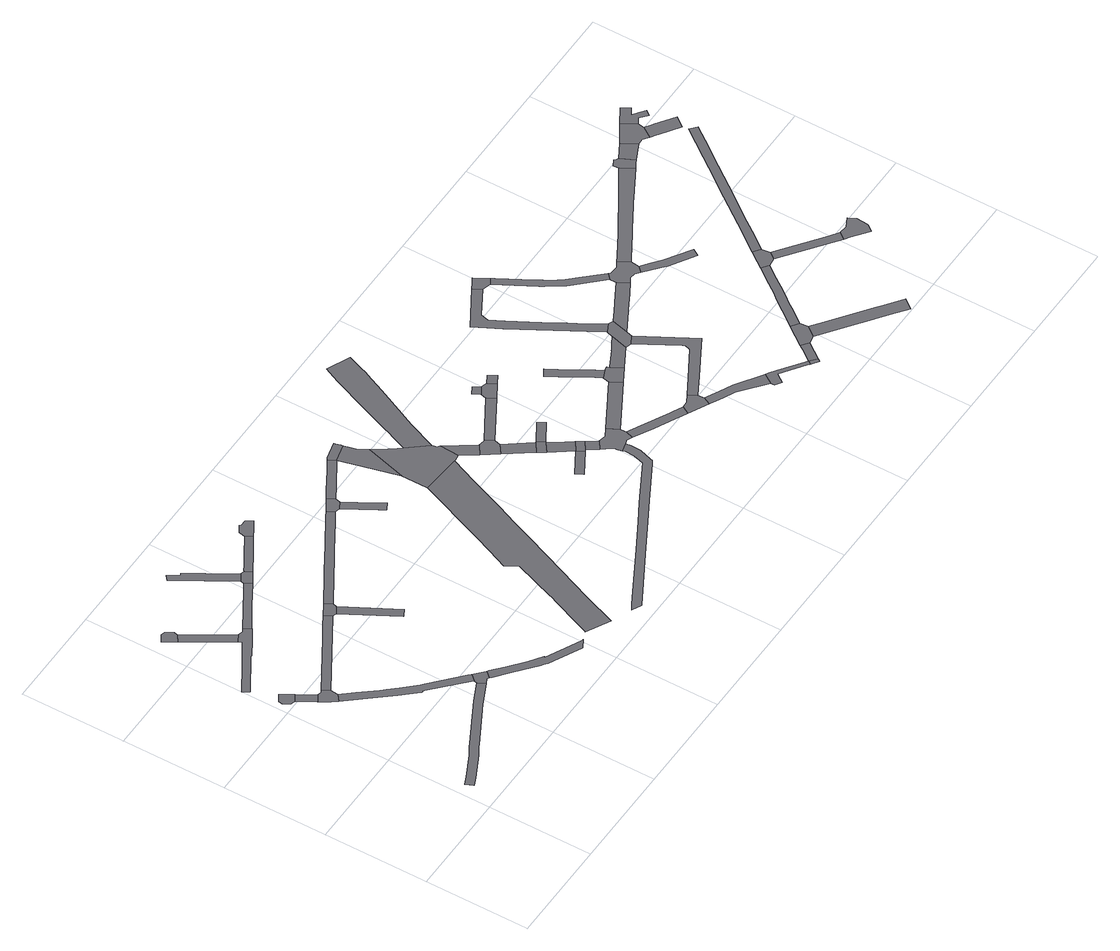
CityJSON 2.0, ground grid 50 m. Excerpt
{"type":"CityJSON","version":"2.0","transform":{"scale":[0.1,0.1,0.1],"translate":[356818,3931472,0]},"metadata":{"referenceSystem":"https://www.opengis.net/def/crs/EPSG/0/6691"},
"CityObjects":{
"road1":{"type":"Road","geometry":[{"type":"MultiSurface","lod":"1","boundaries":[[[0,1,2,3,4,5]]]}]},
"road2":{"type":"Road","attributes":{"RoadStructureAttribute.sectionType":"1"},"geometry":[{"type":"MultiSurface","lod":"1","boundaries":[[[6,7,8,9,10,11,12,13,14,15,16,17,18,19,20,21,22,23,24,25]]]}]},
"road3":{"type":"Road","attributes":{"RoadStructureAttribute.sectionType":"1"},"geometry":[{"type":"MultiSurface","lod":"1","boundaries":[[[26,27,4,3]]]}]},
"road4":{"type":"Road","geometry":[{"type":"MultiSurface","lod":"1","boundaries":[[[28,29,30,31,32,27,26,33,34,35,36]]]}]},
"road5":{"type":"Road","geometry":[{"type":"MultiSurface","lod":"1","boundaries":[[[37,38,39,40,41,42,43,44,45,46,47,48,49,50,51,52]]]}]},
"road6":{"type":"Road","attributes":{"RoadStructureAttribute.sectionType":"1"},"geometry":[{"type":"MultiSurface","lod":"1","boundaries":[[[53,54,55,56,57,58,59,60,28,36,61,62,63,64,65,66,67,68,69,70]]]}]},
"road7":{"type":"Road","geometry":[{"type":"MultiSurface","lod":"1","boundaries":[[[71,72,73,74,75,76,77,78]]]}]},
"road8":{"type":"Road","attributes":{"RoadStructureAttribute.sectionType":"1"},"geometry":[{"type":"MultiSurface","lod":"1","boundaries":[[[40,39,79,80,71,78]]]}]},
"road9":{"type":"Road","attributes":{"RoadStructureAttribute.sectionType":"1"},"geometry":[{"type":"MultiSurface","lod":"1","boundaries":[[[81,82,83,84,85,86,87,88,31,30,89,90,91]]]}]},
"road10":{"type":"Road","geometry":[{"type":"MultiSurface","lod":"1","boundaries":[[[24,92,93,94,53,70,25]]]}]},
"road11":{"type":"Road","attributes":{"RoadStructureAttribute.sectionType":"1"},"geometry":[{"type":"MultiSurface","lod":"1","boundaries":[[[95,96,97,98,99,100,101,102,103,37,52]]]}]},
"road12":{"type":"Road","attributes":{"RoadStructureAttribute.sectionType":"1"},"geometry":[{"type":"MultiSurface","lod":"1","boundaries":[[[104,105,106,107,108,109,110,94,93,111,112,113,114,115,116,117]]]}]},
"road13":{"type":"Road","geometry":[{"type":"MultiSurface","lod":"1","boundaries":[[[118,81,91,119,120,121]]]}]},
"road14":{"type":"Road","attributes":{"RoadStructureAttribute.sectionType":"1"},"geometry":[{"type":"MultiSurface","lod":"1","boundaries":[[[122,123,120,119]]]}]},
"road15":{"type":"Road","attributes":{"RoadStructureAttribute.sectionType":"1"},"geometry":[{"type":"MultiSurface","lod":"1","boundaries":[[[124,125,126,127,128,129,130,131]]]}]},
"road16":{"type":"Road","geometry":[{"type":"MultiSurface","lod":"1","boundaries":[[[132,133,134,131,130,99,98]]]}]},
"road17":{"type":"Road","attributes":{"RoadStructureAttribute.sectionType":"1"},"geometry":[{"type":"MultiSurface","lod":"1","boundaries":[[[133,135,136,137,138,139,140,141,142,143,144,145,146,134]]]}]},
"road18":{"type":"Road","attributes":{"RoadStructureAttribute.sectionType":"1"},"geometry":[{"type":"MultiSurface","lod":"1","boundaries":[[[147,148,149,150,151,152,153,154,155,156,157,158,159,160,161,162,118,121]]]}]},
"road19":{"type":"Road","geometry":[{"type":"MultiSurface","lod":"1","boundaries":[[[163,164,165,141,140,166,167,168,169]]]}]},
"road20":{"type":"Road","attributes":{"function":"3","RoadStructureAttribute.sectionType":"1"},"geometry":[{"type":"MultiSurface","lod":"1","boundaries":[[[170,171,172,173,174,175,176,177,178,179,180,181,182,183,184,185,186,187,188,189,190,191]]]}]},
"road21":{"type":"Road","geometry":[{"type":"MultiSurface","lod":"1","boundaries":[[[192,154,153,193,194,195,196]]]}]},
"road22":{"type":"Road","attributes":{"RoadStructureAttribute.sectionType":"1"},"geometry":[{"type":"MultiSurface","lod":"1","boundaries":[[[197,198,199,200,194,193]]]}]},
"road23":{"type":"Road","attributes":{"RoadStructureAttribute.sectionType":"1"},"geometry":[{"type":"MultiSurface","lod":"1","boundaries":[[[201,202,196,195,203,204,205,206]]]}]},
"road24":{"type":"Road","attributes":{"RoadStructureAttribute.sectionType":"1"},"geometry":[{"type":"MultiSurface","lod":"1","boundaries":[[[207,208,209,210,211,212,213,214,215,216,217,218,219,220,221,222,223,224,225,226,227,228]]]}]},
"road25":{"type":"Road","attributes":{"RoadStructureAttribute.sectionType":"1"},"geometry":[{"type":"MultiSurface","lod":"1","boundaries":[[[229,230,231,232,233,234,205]]]}]},
"road26":{"type":"Road","geometry":[{"type":"MultiSurface","lod":"1","boundaries":[[[205,234,235,236,237,238,239,206]]]}]},
"road27":{"type":"Road","geometry":[{"type":"MultiSurface","lod":"1","boundaries":[[[190,240,241,242,243,244,245,246,247,231,230,191]]]}]},
"road28":{"type":"Road","attributes":{"RoadStructureAttribute.sectionType":"1"},"geometry":[{"type":"MultiSurface","lod":"1","boundaries":[[[241,248,249,242]]]}]},
"road29":{"type":"Road","geometry":[{"type":"MultiSurface","lod":"1","boundaries":[[[250,251,252,249,248,253,254]]]}]},
"road30":{"type":"Road","geometry":[{"type":"MultiSurface","lod":"1","boundaries":[[[255,256,257,258]]]}]},
"road31":{"type":"Road","attributes":{"RoadStructureAttribute.sectionType":"1"},"geometry":[{"type":"MultiSurface","lod":"1","boundaries":[[[253,259,260,254]]]}]},
"road32":{"type":"Road","geometry":[{"type":"MultiSurface","lod":"1","boundaries":[[[261,262,260,259,263,264]]]}]},
"road33":{"type":"Road","attributes":{"RoadStructureAttribute.sectionType":"1"},"geometry":[{"type":"MultiSurface","lod":"1","boundaries":[[[265,264,263,266,258,267]]]}]},
"road34":{"type":"Road","geometry":[{"type":"MultiSurface","lod":"1","boundaries":[[[258,257,268,269,267]]]}]},
"road35":{"type":"Road","attributes":{"function":"3","RoadStructureAttribute.sectionType":"1"},"geometry":[{"type":"MultiSurface","lod":"1","boundaries":[[[270,271,272,273,274,275,276,277,278,279,280,281,282,283,284,285,286,245,244]]]}]},
"road36":{"type":"Road","attributes":{"RoadStructureAttribute.sectionType":"1"},"geometry":[{"type":"MultiSurface","lod":"1","boundaries":[[[287,288,269,268]]]}]},
"road37":{"type":"Road","geometry":[{"type":"MultiSurface","lod":"1","boundaries":[[[289,290,262,261]]]}]},
"road38":{"type":"Road","attributes":{"RoadStructureAttribute.sectionType":"1"},"geometry":[{"type":"MultiSurface","lod":"1","boundaries":[[[250,291,292,251]]]}]},
"road39":{"type":"Road","geometry":[{"type":"MultiSurface","lod":"1","boundaries":[[[293,294,288,287,295,296,297,298,299,219,218,300,301,302,303,304]]]}]},
"road40":{"type":"Road","geometry":[{"type":"MultiSurface","lod":"1","boundaries":[[[305,306,307,308]]]}]},
"road41":{"type":"Road","geometry":[{"type":"MultiSurface","lod":"1","boundaries":[[[292,291,309,310,305,308]]]}]},
"road42":{"type":"Road","attributes":{"RoadStructureAttribute.sectionType":"1"},"geometry":[{"type":"MultiSurface","lod":"1","boundaries":[[[311,312,313,302,301,314,315,316,317,318]]]}]},
"road43":{"type":"Road","attributes":{"RoadStructureAttribute.sectionType":"1"},"geometry":[{"type":"MultiSurface","lod":"1","boundaries":[[[319,320,321,322,323,324,293,304]]]}]},
"road44":{"type":"Road","attributes":{"RoadStructureAttribute.sectionType":"1"},"geometry":[{"type":"MultiSurface","lod":"1","boundaries":[[[309,325,326,310]]]}]},
"road45":{"type":"Road","geometry":[{"type":"MultiSurface","lod":"1","boundaries":[[[317,327,328,329,330,331,318]]]}]},
"road46":{"type":"Road","attributes":{"RoadStructureAttribute.sectionType":"1"},"geometry":[{"type":"MultiSurface","lod":"1","boundaries":[[[332,333,334,335,336,337,338,339]]]}]},
"road47":{"type":"Road","geometry":[{"type":"MultiSurface","lod":"1","boundaries":[[[340,341,339,338,321,320,342]]]}]},
"road48":{"type":"Road","attributes":{"RoadStructureAttribute.sectionType":"1"},"geometry":[{"type":"MultiSurface","lod":"1","boundaries":[[[343,344,345,346,328,327,347,348,349,350,351,352]]]}]},
"road49":{"type":"Road","attributes":{"RoadStructureAttribute.sectionType":"1"},"geometry":[{"type":"MultiSurface","lod":"1","boundaries":[[[353,354,355,356,357,358,359,360,340,342]]]}]},
"road50":{"type":"Road","attributes":{"RoadStructureAttribute.sectionType":"1"},"geometry":[{"type":"MultiSurface","lod":"1","boundaries":[[[361,362,363,364,365,330,329,366,367,368,369]]]}]},
"road51":{"type":"Road","attributes":{"RoadStructureAttribute.sectionType":"1"},"geometry":[{"type":"MultiSurface","lod":"1","boundaries":[[[370,371,372,373,374,375,376,377,378,379,380,381,382,383,384,385,386,387]]]}]},
"road52":{"type":"Road","geometry":[{"type":"MultiSurface","lod":"1","boundaries":[[[388,389,390,391,392,393,394,395,396,397,398,343,352]]]}]},
"road53":{"type":"Road","geometry":[{"type":"MultiSurface","lod":"1","boundaries":[[[386,355,354,361,369,399,400,387]]]}]},
"road54":{"type":"Road","geometry":[{"type":"MultiSurface","lod":"1","boundaries":[[[394,401,402,395]]]}]},
"road55":{"type":"Road","attributes":{"RoadStructureAttribute.sectionType":"1"},"geometry":[{"type":"MultiSurface","lod":"1","boundaries":[[[403,404,405,395,402,406]]]}]},
"road56":{"type":"Road","geometry":[{"type":"MultiSurface","lod":"1","boundaries":[[[407,408,409,379,378,410,411]]]}]},
"road57":{"type":"Road","attributes":{"RoadStructureAttribute.sectionType":"1"},"geometry":[{"type":"MultiSurface","lod":"1","boundaries":[[[412,413,414,400,399,415,416,417,418]]]}]},
"road58":{"type":"Road","geometry":[{"type":"MultiSurface","lod":"1","boundaries":[[[419,420,403,406,421,422]]]}]},
"road59":{"type":"Road","attributes":{"RoadStructureAttribute.sectionType":"1"},"geometry":[{"type":"MultiSurface","lod":"1","boundaries":[[[410,423,424,425,426,427,428,429,430,431,432,433,434,435,411]]]}]},
"road60":{"type":"Road","geometry":[{"type":"MultiSurface","lod":"1","boundaries":[[[412,418,436,437,438,439,440,441,442,443,428,427]]]}]},
"road61":{"type":"Road","attributes":{"RoadStructureAttribute.sectionType":"1"},"geometry":[{"type":"MultiSurface","lod":"1","boundaries":[[[421,444,445,446,447,448,449,450,451,452,453,454,422]]]}]},
"road62":{"type":"Road","attributes":{"RoadStructureAttribute.sectionType":"1"},"geometry":[{"type":"MultiSurface","lod":"1","boundaries":[[[455,456,457,458,459,460,420,419,461,462,463,464,465,466,467,468,469,470]]]}]},
"road63":{"type":"Road","attributes":{"RoadStructureAttribute.sectionType":"1"},"geometry":[{"type":"MultiSurface","lod":"1","boundaries":[[[471,472,473,474,475,476,439,438]]]}]},
"road64":{"type":"Road","geometry":[{"type":"MultiSurface","lod":"1","boundaries":[[[477,478,479,480,455,470,481]]]}]},
"road65":{"type":"Road","attributes":{"RoadStructureAttribute.sectionType":"1"},"geometry":[{"type":"MultiSurface","lod":"1","boundaries":[[[482,483,484,485,486,487,441,440,488,489,490,491,492,493,494,495]]]}]},
"road66":{"type":"Road","attributes":{"RoadStructureAttribute.sectionType":"1"},"geometry":[{"type":"MultiSurface","lod":"1","boundaries":[[[496,497,498,499,477,481]]]}]},
"road67":{"type":"Road","geometry":[{"type":"MultiSurface","lod":"1","boundaries":[[[500,501,502,503,498,497,504,505,506,507]]]}]},
"road68":{"type":"Road","attributes":{"RoadStructureAttribute.sectionType":"1"},"geometry":[{"type":"MultiSurface","lod":"1","boundaries":[[[508,509,510,511,512,513,514,515,516,517,518,519,520,521,522,523,479,478]]]}]},
"road69":{"type":"Road","geometry":[{"type":"MultiSurface","lod":"1","boundaries":[[[524,495,494,525,526,527,528,529]]]}]},
"road70":{"type":"Road","attributes":{"RoadStructureAttribute.sectionType":"1"},"geometry":[{"type":"MultiSurface","lod":"1","boundaries":[[[530,527,526,531]]]}]},
"road71":{"type":"Road","geometry":[{"type":"MultiSurface","lod":"1","boundaries":[[[532,533,534,535,536,537,538,530,531]]]}]},
"road72":{"type":"Road","attributes":{"RoadStructureAttribute.sectionType":"1"},"geometry":[{"type":"MultiSurface","lod":"1","boundaries":[[[539,540,541,542,543,544,534,533]]]}]},
"road73":{"type":"Road","geometry":[{"type":"MultiSurface","lod":"1","boundaries":[[[536,535,545,546,547,548,549,550,551]]]}]}
},
"vertices":[
[38,1067,0],[34,1047,0],[53,1016,0],[73,1011,0],[107,1032,0],[71,1089,0],
[522,398,0],[476,376,0],[448,363,0],[398,336,0],[262,263,0],[246,255,0],[243,253,0],[205,229,0],[94,175,0],[55,157,0],[72,121,0],[111,139,0],[224,194,0],[241,205,0],[263,218,0],[279,227,0],[479,335,0],[539,362,0],[587,385,0],[570,421,0],
[123,928,0],[157,949,0],
[204,881,0],[206,903,0],[207,917,0],[187,951,0],[177,945,0],[137,906,0],[153,880,0],[162,869,0],[172,856,0],
[306,1414,0],[292,1406,0],[270,1411,0],[234,1392,0],[244,1377,0],[196,1348,0],[128,1306,0],[1,1229,0],[21,1199,0],[193,1303,0],[195,1301,0],[203,1306,0],[265,1343,0],[325,1380,0],[326,1381,0],[325,1383,0],
[599,464,0],[588,474,0],[448,601,0],[434,612,0],[374,679,0],[337,720,0],[319,741,0],[254,820,0],[184,841,0],[278,727,0],[333,664,0],[378,614,0],[402,587,0],[405,584,0],[410,589,0],[425,576,0],[563,445,0],[573,435,0],
[132,1629,0],[137,1648,0],[115,1682,0],[96,1687,0],[62,1666,0],[89,1623,0],[98,1608,0],[99,1606,0],
[190,1537,0],[147,1606,0],
[548,1168,0],[501,1140,0],[499,1139,0],[438,1102,0],[355,1052,0],[272,1002,0],[229,976,0],[224,973,0],[386,1024,0],[562,1130,0],[568,1134,0],
[610,396,0],[621,391,0],[647,421,0],
[356,1402,0],[416,1438,0],[438,1452,0],[546,1517,0],[527,1548,0],[507,1536,0],[486,1523,0],[404,1473,0],[399,1470,0],
[1015,172,0],[1010,174,0],[843,255,0],[846,260,0],[788,302,0],[711,367,0],[656,414,0],[630,383,0],[697,328,0],[798,244,0],[806,238,0],[822,226,0],[846,213,0],[974,151,0],
[607,1203,0],[587,1129,0],[622,1149,0],[627,1169,0],
[725,881,0],[760,899,0],
[488,1715,0],[434,1802,0],[424,1796,0],[392,1847,0],[370,1830,0],[453,1695,0],[532,1567,0],[566,1587,0],
[573,1534,0],[603,1552,0],[584,1583,0],
[607,1554,0],[609,1555,0],[681,1599,0],[689,1604,0],[735,1632,0],[774,1656,0],[755,1687,0],[748,1682,0],[675,1638,0],[612,1600,0],[590,1587,0],[589,1586,0],
[637,1175,0],[752,1244,0],[848,1302,0],[991,1388,0],[993,1389,0],[1047,1422,0],[1076,1439,0],[1056,1473,0],[1029,1457,0],[1025,1455,0],[899,1379,0],[893,1375,0],[765,1298,0],[738,1282,0],[720,1271,0],[629,1217,0],
[800,1732,0],[795,1740,0],[761,1719,0],[805,1674,0],[814,1680,0],[850,1702,0],[831,1733,0],
[1271,870,0],[1227,763,0],[1216,737,0],[1209,719,0],[1192,678,0],[1224,619,0],[1152,422,0],[1151,419,0],[1133,375,0],[1081,250,0],[1060,194,0],[1057,189,0],[1167,130,0],[1228,289,0],[1229,292,0],[1296,455,0],[1384,671,0],[1421,768,0],[1466,873,0],[1533,1040,0],[1586,1168,0],[1397,1183,0],
[1078,1487,0],[1097,1434,0],[1132,1453,0],[1138,1476,0],[1117,1510,0],
[1181,1291,0],[1199,1261,0],[1233,1281,0],[1206,1327,0],
[1254,1592,0],[1158,1536,0],[1197,1511,0],[1201,1514,0],[1326,1589,0],[1306,1624,0],
[1308,68,0],[1313,71,0],[1345,89,0],[1561,209,0],[1723,299,0],[1827,356,0],[2012,457,0],[2029,467,0],[2033,480,0],[2052,539,0],[2053,590,0],[2048,612,0],[2009,602,0],[2013,590,0],[2012,546,0],[1996,495,0],[1797,386,0],[1703,334,0],[1565,257,0],[1325,124,0],[1292,106,0],[1265,90,0],
[1342,1526,0],[1396,1312,0],[1449,1507,0],[1424,1556,0],[1415,1591,0],[1410,1610,0],
[1407,1622,0],[1401,1645,0],[1400,1652,0],[1317,1631,0],[1309,1625,0],
[1588,1168,0],[1619,1173,0],[1625,1265,0],[1614,1273,0],[1609,1296,0],[1534,1388,0],[1519,1409,0],[1472,1475,0],
[1671,1098,0],[1718,1131,0],
[1774,1088,0],[1751,1127,0],[1747,1124,0],[1722,1027,0],[1767,1058,0],
[1791,703,0],[1811,668,0],[1923,733,0],[1903,768,0],
[1808,903,0],[1856,936,0],
[1880,902,0],[1858,936,0],[1832,868,0],[1879,901,0],
[1925,833,0],[1880,800,0],[1948,799,0],
[1931,738,0],[1971,765,0],
[1664,1432,0],[1695,1499,0],[1761,1641,0],[1806,1741,0],[1810,1748,0],[1826,1791,0],[1845,1838,0],[1850,1852,0],[1742,1901,0],[1721,1854,0],[1705,1820,0],[1699,1804,0],[1646,1674,0],[1584,1514,0],[1573,1485,0],[1562,1458,0],[1544,1413,0],
[1966,688,0],[2005,715,0],
[1975,959,0],[1954,994,0],
[1980,1208,0],[1957,1247,0],
[2078,730,0],[2039,708,0],[1976,675,0],[1980,669,0],[1999,643,0],[2001,640,0],[2004,622,0],[2067,622,0],[2094,608,0],[2108,647,0],[2107,658,0],[2107,677,0],
[2000,1296,0],[1980,1330,0],[1945,1310,0],[1965,1276,0],
[2051,1249,0],[2029,1288,0],
[2312,541,0],[2298,548,0],[2283,556,0],[2188,559,0],[2280,512,0],[2291,506,0],[2335,484,0],[2354,520,0],
[2257,761,0],[2338,806,0],[2309,859,0],[2234,817,0],[2233,816,0],[2228,814,0],
[2093,1273,0],[2070,1312,0],
[2427,437,0],[2445,473,0],[2444,503,0],[2422,542,0],[2384,520,0],
[2336,943,0],[2256,1078,0],[2227,1129,0],[2191,1107,0],[2222,1053,0],[2300,920,0],[2317,891,0],[2355,908,0],
[2381,900,0],[2375,912,0],[2411,846,0],
[2695,327,0],[2572,407,0],[2515,437,0],[2509,439,0],[2440,430,0],[2443,428,0],[2487,405,0],[2539,379,0],[2554,371,0],[2664,279,0],
[2447,866,0],[2514,903,0],[2536,984,0],[2499,963,0],[2467,945,0],[2466,945,0],[2465,944,0],[2386,902,0],
[2543,894,0],[2649,707,0],[2654,698,0],[2646,669,0],[2506,589,0],[2537,555,0],[2726,662,0],[2700,709,0],[2582,917,0],
[2561,1077,0],[2519,1149,0],[2497,1187,0],[2469,1236,0],[2370,1412,0],[2368,1414,0],[2337,1476,0],[2346,1514,0],[2472,1587,0],[2449,1626,0],[2265,1518,0],[2297,1454,0],[2328,1394,0],[2434,1210,0],[2504,1089,0],[2522,1057,0],[2546,1015,0],[2586,1036,0],
[2666,261,0],[2693,241,0],[2698,247,0],[2716,272,0],[2724,283,0],[2833,205,0],[2844,197,0],[2856,213,0],[2845,221,0],[2739,297,0],[2709,318,0],
[2590,946,0],[2610,1026,0],
[2877,172,0],[2886,184,0],
[2912,289,0],[2888,256,0],[2857,215,0],[2946,264,0],
[2531,1611,0],[2505,1658,0],[2481,1644,0],[2512,1575,0],[2542,1592,0],
[2804,1134,0],[2738,1098,0],[2661,1054,0],[2690,1002,0],[2699,1007,0],[2779,1052,0],[2834,1082,0],
[3016,357,0],[2982,382,0],[2985,270,0],[3021,318,0],
[2613,1396,0],[2625,1374,0],[2677,1299,0],[2687,1289,0],[2803,1165,0],[2828,1188,0],[2744,1279,0],[2704,1322,0],[2686,1348,0],[2655,1393,0],[2650,1402,0],[2633,1431,0],[2551,1577,0],
[2858,1097,0],[2886,1094,0],[2907,1076,0],[2931,1102,0],[2935,1142,0],[2904,1193,0],[2876,1177,0],[2836,1180,0],
[3080,199,0],[3147,148,0],[3162,137,0],[3260,63,0],[3334,7,0],[3370,55,0],[3282,122,0],[3262,137,0],[3198,185,0],[3136,231,0],[3080,273,0],
[3195,664,0],[3155,610,0],[3118,561,0],[3096,532,0],[3083,515,0],[2994,397,0],[3027,372,0],[3068,426,0],[3073,433,0],[3082,446,0],[3104,474,0],[3131,510,0],[3151,536,0],[3180,576,0],[3195,596,0],[3228,639,0],
[2992,1003,0],[2994,1001,0],[3114,925,0],[3135,958,0],[3016,1034,0],[2974,1068,0],
[3291,677,0],[3286,717,0],[3253,741,0],[3239,723,0],[3268,645,0],
[3197,1368,0],[3194,1366,0],[3093,1305,0],[3081,1298,0],[3042,1274,0],[2933,1210,0],[2950,1151,0],[3073,1223,0],[3092,1234,0],[3208,1304,0],[3224,1314,0],[3247,1326,0],[3393,1408,0],[3358,1470,0],
[3479,486,0],[3519,455,0],[3543,487,0],[3503,518,0],
[3643,419,0],[3647,472,0],[3629,508,0],[3583,484,0],[3545,436,0],[3590,402,0],[3619,381,0],[3643,412,0],
[3335,782,0],[3389,854,0],[3518,1024,0],[3552,1070,0],[3632,1177,0],[3660,1213,0],[3707,1277,0],[3734,1312,0],[3703,1339,0],[3600,1203,0],[3520,1096,0],[3485,1050,0],[3358,880,0],[3330,843,0],[3313,821,0],[3273,768,0],
[3356,1494,0],[3417,1422,0],[3437,1431,0],[3404,1497,0],[3396,1502,0],[3385,1512,0],
[3479,1541,0],[3519,1472,0],
[3549,1472,0],[3575,1453,0],[3611,1503,0],[3613,1533,0],[3573,1598,0],[3520,1566,0],[3492,1549,0],
[3607,1430,0],[3608,1429,0],[3696,1368,0],[3733,1416,0],[3649,1475,0],[3645,1478,0],
[3643,1551,0],[3680,1521,0],[3697,1543,0],[3670,1564,0],[3642,1586,0],[3676,1607,0],[3651,1646,0]
]}
